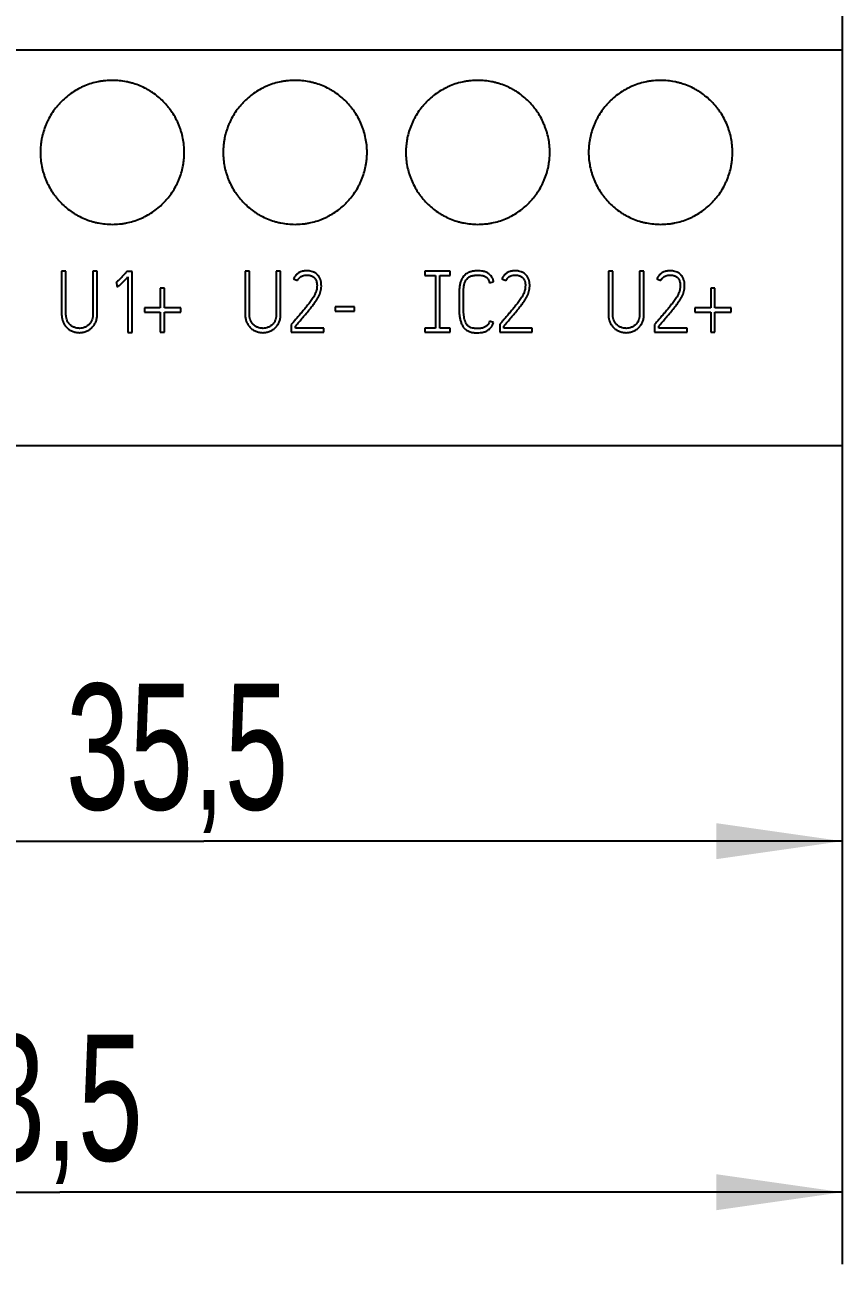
# Model space of a CAD drawing. Extents: x 0 to 420, y 0 to 297.
# Drawn here: x 120.31 to 143.03, y 124.46 to 158.89 of the extents above; entities that cross this region are included whole.
import ezdxf

# ---------------------------------------------------------------- set-up
doc = ezdxf.new("R2010")
doc.units = 0
doc.header["$LTSCALE"] = 23.1
for name, color, linetype in [('10000_FRONT', 7, 'CONTINUOUS'), ('10100_DIM_FRONT', 7, 'CONTINUOUS'), ('10500_FRONT_LABELING', 7, 'CONTINUOUS')]:
    doc.layers.add(name, color=color, linetype=linetype)
doc.styles.get("Standard").update_dxf_attribs({"font": 'txt', "width": 0.8})
doc.dimstyles.new('DIMSTYLE_1', dxfattribs={"dimtxt": 3.5, "dimasz": 3.5, "dimexe": 0.18, "dimexo": 0.0625, "dimgap": 0.09, "dimtad": 1, "dimtxsty": 'STANDARD', "dimcen": 0.09, "dimazin": 3, "dimtp": 0.05, "dimtm": 0.05, "dimtfac": 1, "dimtofl": 0, "dimtmove": 0, "dimatfit": 3, "dimtolj": 1})

# ---------------------------------------------------------------- blocks, each defined once
blk = doc.blocks.new('*D0')
at = {"layer": '10100_DIM_FRONT', "linetype": 'CONTINUOUS'}
for p, q in [((107.530749, 192.195968), (107.530749, 134.211085)), ((143.030749, 192.195968), (143.030749, 134.211085)), ((107.530749, 136.211085), (125.280749, 136.211085)), ((143.030749, 136.211085), (125.280749, 136.211085))]:
    blk.add_line(p, q, dxfattribs=at)
for points in [[(111.030749, 136.711085), (107.530749, 136.211085), (111.030749, 135.711085)], [(139.530749, 135.711085), (143.030749, 136.211085), (139.530749, 136.711085)]]:
    blk.add_solid(points, dxfattribs=at)
at = {"layer": '10100_DIM_FRONT', "linetype": 'CONTINUOUS', "width": 0.678571}
blk.add_text('35,5', height=3.5, dxfattribs=at).set_placement((121.450091, 137.086085))
blk = doc.blocks.new('*D1')
at = {"layer": '10100_DIM_FRONT', "linetype": 'CONTINUOUS'}
for p, q in [((143.030749, 192.195968), (143.030749, 124.458443)), ((99.530757, 151.746968), (99.530757, 124.458443)), ((99.530757, 126.458443), (121.280753, 126.458443)), ((143.030749, 126.458443), (121.280753, 126.458443))]:
    blk.add_line(p, q, dxfattribs=at)
for points in [[(103.030757, 126.958443), (99.530757, 126.458443), (103.030757, 125.958443)], [(139.530749, 125.958443), (143.030749, 126.458443), (139.530749, 126.958443)]]:
    blk.add_solid(points, dxfattribs=at)
at = {"layer": '10100_DIM_FRONT', "linetype": 'CONTINUOUS', "width": 0.696429}
blk.add_text('43,5', height=3.5, dxfattribs=at).set_placement((117.247464, 127.333443))

msp = doc.modelspace()

# ---------------------------------------------------------------- linework, layer by layer
at = {"layer": '10000_FRONT', "color": 7, "linetype": 'CONTINUOUS'}
for p, q in [((143.031, 237.197), (143.031, 147.197)), ((107.531, 158.197), (143.031, 158.197)), ((143.031, 147.197), (107.531, 147.197))]:
    msp.add_line(p, q, dxfattribs=at)
for points, knots in [([(124.741, 155.347), (124.741, 155.413), (124.737, 155.478), (124.725, 155.608), (124.715, 155.672), (124.69, 155.799), (124.674, 155.862), (124.646, 155.956), (124.636, 155.987), (124.614, 156.05), (124.602, 156.08), (124.564, 156.171), (124.509, 156.289), (124.442, 156.4), (124.388, 156.482), (124.369, 156.509), (124.33, 156.561), (124.31, 156.587), (124.247, 156.664), (124.203, 156.712), (124.065, 156.851), (123.965, 156.934), (123.842, 157.017), (123.828, 157.026), (123.8, 157.043), (123.786, 157.052), (123.744, 157.078), (123.715, 157.094), (123.629, 157.14), (123.569, 157.168), (123.449, 157.219), (123.388, 157.241), (123.293, 157.269), (123.262, 157.278), (123.198, 157.294), (123.166, 157.302), (123.068, 157.321), (122.939, 157.34), (122.808, 157.347), (122.677, 157.347), (122.612, 157.344), (122.513, 157.334), (122.48, 157.33), (122.415, 157.321), (122.383, 157.315), (122.286, 157.296), (122.223, 157.28), (122.098, 157.242), (122.036, 157.22), (121.945, 157.182), (121.915, 157.169), (121.87, 157.148), (121.855, 157.14), (121.826, 157.126), (121.753, 157.087), (121.683, 157.045), (121.52, 156.936), (121.419, 156.854), (121.302, 156.737), (121.28, 156.713), (121.236, 156.664), (121.214, 156.639), (121.152, 156.564), (121.113, 156.511), (121.041, 156.403), (121.008, 156.347), (120.961, 156.261), (120.947, 156.231), (120.918, 156.172), (120.905, 156.142), (120.868, 156.051), (120.824, 155.928), (120.792, 155.802), (120.773, 155.706), (120.767, 155.674), (120.758, 155.609), (120.754, 155.577), (120.744, 155.478), (120.741, 155.413), (120.741, 155.347)], [0, 0, 0, 0, 0.03125, 0.03125, 0.0625, 0.0625, 0.09375, 0.09375, 0.109375, 0.109375, 0.125, 0.125, 0.15625, 0.1875, 0.1875, 0.203125, 0.203125, 0.21875, 0.21875, 0.25, 0.25, 0.3125, 0.3125, 0.320312, 0.320312, 0.328125, 0.328125, 0.34375, 0.34375, 0.375, 0.375, 0.40625, 0.40625, 0.421875, 0.421875, 0.4375, 0.4375, 0.46875, 0.5, 0.5, 0.53125, 0.53125, 0.546875, 0.546875, 0.5625, 0.5625, 0.59375, 0.59375, 0.625, 0.625, 0.640625, 0.640625, 0.648438, 0.648438, 0.65625, 0.6875, 0.6875, 0.75, 0.75, 0.765625, 0.765625, 0.78125, 0.78125, 0.8125, 0.8125, 0.84375, 0.84375, 0.859375, 0.859375, 0.875, 0.875, 0.90625, 0.9375, 0.9375, 0.953125, 0.953125, 0.96875, 0.96875, 1, 1, 1, 1]), ([(129.821, 155.347), (129.821, 155.413), (129.817, 155.478), (129.805, 155.608), (129.795, 155.672), (129.77, 155.799), (129.754, 155.862), (129.726, 155.956), (129.716, 155.987), (129.694, 156.05), (129.682, 156.08), (129.644, 156.171), (129.589, 156.289), (129.522, 156.4), (129.468, 156.482), (129.449, 156.509), (129.41, 156.561), (129.39, 156.587), (129.327, 156.664), (129.283, 156.712), (129.145, 156.851), (129.045, 156.934), (128.922, 157.017), (128.908, 157.026), (128.88, 157.043), (128.866, 157.052), (128.824, 157.078), (128.795, 157.094), (128.709, 157.14), (128.649, 157.168), (128.529, 157.219), (128.468, 157.241), (128.373, 157.269), (128.342, 157.278), (128.278, 157.294), (128.246, 157.302), (128.148, 157.321), (128.019, 157.34), (127.888, 157.347), (127.757, 157.347), (127.692, 157.344), (127.593, 157.334), (127.56, 157.33), (127.495, 157.321), (127.463, 157.315), (127.366, 157.296), (127.303, 157.28), (127.178, 157.242), (127.116, 157.22), (127.025, 157.182), (126.995, 157.169), (126.95, 157.148), (126.935, 157.14), (126.906, 157.126), (126.833, 157.087), (126.763, 157.045), (126.6, 156.936), (126.499, 156.854), (126.382, 156.737), (126.36, 156.713), (126.316, 156.664), (126.294, 156.639), (126.232, 156.564), (126.193, 156.511), (126.121, 156.403), (126.088, 156.347), (126.041, 156.261), (126.027, 156.231), (125.998, 156.172), (125.985, 156.142), (125.948, 156.051), (125.904, 155.928), (125.872, 155.802), (125.853, 155.706), (125.847, 155.674), (125.838, 155.609), (125.834, 155.577), (125.824, 155.478), (125.821, 155.413), (125.821, 155.347)], [0, 0, 0, 0, 0.03125, 0.03125, 0.0625, 0.0625, 0.09375, 0.09375, 0.109375, 0.109375, 0.125, 0.125, 0.15625, 0.1875, 0.1875, 0.203125, 0.203125, 0.21875, 0.21875, 0.25, 0.25, 0.3125, 0.3125, 0.320312, 0.320312, 0.328125, 0.328125, 0.34375, 0.34375, 0.375, 0.375, 0.40625, 0.40625, 0.421875, 0.421875, 0.4375, 0.4375, 0.46875, 0.5, 0.5, 0.53125, 0.53125, 0.546875, 0.546875, 0.5625, 0.5625, 0.59375, 0.59375, 0.625, 0.625, 0.640625, 0.640625, 0.648438, 0.648438, 0.65625, 0.6875, 0.6875, 0.75, 0.75, 0.765625, 0.765625, 0.78125, 0.78125, 0.8125, 0.8125, 0.84375, 0.84375, 0.859375, 0.859375, 0.875, 0.875, 0.90625, 0.9375, 0.9375, 0.953125, 0.953125, 0.96875, 0.96875, 1, 1, 1, 1]), ([(134.901, 155.347), (134.901, 155.413), (134.897, 155.478), (134.885, 155.608), (134.875, 155.672), (134.85, 155.799), (134.834, 155.862), (134.806, 155.956), (134.796, 155.987), (134.774, 156.05), (134.762, 156.08), (134.724, 156.171), (134.669, 156.289), (134.602, 156.4), (134.548, 156.482), (134.529, 156.509), (134.49, 156.561), (134.47, 156.587), (134.407, 156.664), (134.363, 156.712), (134.225, 156.851), (134.125, 156.934), (134.002, 157.017), (133.988, 157.026), (133.96, 157.043), (133.946, 157.052), (133.904, 157.078), (133.875, 157.094), (133.789, 157.14), (133.729, 157.168), (133.609, 157.219), (133.548, 157.241), (133.453, 157.269), (133.422, 157.278), (133.358, 157.294), (133.326, 157.302), (133.228, 157.321), (133.099, 157.34), (132.968, 157.347), (132.837, 157.347), (132.772, 157.344), (132.673, 157.334), (132.64, 157.33), (132.575, 157.321), (132.543, 157.315), (132.446, 157.296), (132.383, 157.28), (132.258, 157.242), (132.196, 157.22), (132.105, 157.182), (132.075, 157.169), (132.03, 157.148), (132.015, 157.14), (131.986, 157.126), (131.913, 157.087), (131.843, 157.045), (131.68, 156.936), (131.579, 156.854), (131.462, 156.737), (131.44, 156.713), (131.396, 156.664), (131.374, 156.639), (131.312, 156.564), (131.273, 156.511), (131.201, 156.403), (131.168, 156.347), (131.121, 156.261), (131.107, 156.231), (131.078, 156.172), (131.065, 156.142), (131.028, 156.051), (130.984, 155.928), (130.952, 155.802), (130.933, 155.706), (130.927, 155.674), (130.918, 155.609), (130.914, 155.577), (130.904, 155.478), (130.901, 155.413), (130.901, 155.347)], [0, 0, 0, 0, 0.03125, 0.03125, 0.0625, 0.0625, 0.09375, 0.09375, 0.109375, 0.109375, 0.125, 0.125, 0.15625, 0.1875, 0.1875, 0.203125, 0.203125, 0.21875, 0.21875, 0.25, 0.25, 0.3125, 0.3125, 0.320312, 0.320312, 0.328125, 0.328125, 0.34375, 0.34375, 0.375, 0.375, 0.40625, 0.40625, 0.421875, 0.421875, 0.4375, 0.4375, 0.46875, 0.5, 0.5, 0.53125, 0.53125, 0.546875, 0.546875, 0.5625, 0.5625, 0.59375, 0.59375, 0.625, 0.625, 0.640625, 0.640625, 0.648438, 0.648438, 0.65625, 0.6875, 0.6875, 0.75, 0.75, 0.765625, 0.765625, 0.78125, 0.78125, 0.8125, 0.8125, 0.84375, 0.84375, 0.859375, 0.859375, 0.875, 0.875, 0.90625, 0.9375, 0.9375, 0.953125, 0.953125, 0.96875, 0.96875, 1, 1, 1, 1]), ([(139.981, 155.347), (139.981, 155.413), (139.977, 155.478), (139.965, 155.608), (139.955, 155.672), (139.93, 155.799), (139.914, 155.862), (139.886, 155.956), (139.876, 155.987), (139.854, 156.05), (139.842, 156.08), (139.804, 156.171), (139.749, 156.289), (139.682, 156.4), (139.628, 156.482), (139.609, 156.509), (139.57, 156.561), (139.55, 156.587), (139.487, 156.664), (139.443, 156.712), (139.305, 156.851), (139.205, 156.934), (139.082, 157.017), (139.068, 157.026), (139.04, 157.043), (139.026, 157.052), (138.984, 157.078), (138.955, 157.094), (138.869, 157.14), (138.809, 157.168), (138.689, 157.219), (138.628, 157.241), (138.533, 157.269), (138.502, 157.278), (138.438, 157.294), (138.406, 157.302), (138.308, 157.321), (138.179, 157.34), (138.048, 157.347), (137.917, 157.347), (137.852, 157.344), (137.753, 157.334), (137.72, 157.33), (137.655, 157.321), (137.623, 157.315), (137.526, 157.296), (137.463, 157.28), (137.338, 157.242), (137.276, 157.22), (137.185, 157.182), (137.155, 157.169), (137.11, 157.148), (137.095, 157.14), (137.066, 157.126), (136.993, 157.087), (136.923, 157.045), (136.76, 156.936), (136.659, 156.854), (136.542, 156.737), (136.52, 156.713), (136.476, 156.664), (136.454, 156.639), (136.392, 156.564), (136.353, 156.511), (136.281, 156.403), (136.248, 156.347), (136.201, 156.261), (136.187, 156.231), (136.158, 156.172), (136.145, 156.142), (136.108, 156.051), (136.064, 155.928), (136.032, 155.802), (136.013, 155.706), (136.007, 155.674), (135.998, 155.609), (135.994, 155.577), (135.984, 155.478), (135.981, 155.413), (135.981, 155.347)], [0, 0, 0, 0, 0.03125, 0.03125, 0.0625, 0.0625, 0.09375, 0.09375, 0.109375, 0.109375, 0.125, 0.125, 0.15625, 0.1875, 0.1875, 0.203125, 0.203125, 0.21875, 0.21875, 0.25, 0.25, 0.3125, 0.3125, 0.320312, 0.320312, 0.328125, 0.328125, 0.34375, 0.34375, 0.375, 0.375, 0.40625, 0.40625, 0.421875, 0.421875, 0.4375, 0.4375, 0.46875, 0.5, 0.5, 0.53125, 0.53125, 0.546875, 0.546875, 0.5625, 0.5625, 0.59375, 0.59375, 0.625, 0.625, 0.640625, 0.640625, 0.648438, 0.648438, 0.65625, 0.6875, 0.6875, 0.75, 0.75, 0.765625, 0.765625, 0.78125, 0.78125, 0.8125, 0.8125, 0.84375, 0.84375, 0.859375, 0.859375, 0.875, 0.875, 0.90625, 0.9375, 0.9375, 0.953125, 0.953125, 0.96875, 0.96875, 1, 1, 1, 1]), ([(120.741, 155.347), (120.741, 155.281), (120.744, 155.216), (120.757, 155.086), (120.766, 155.022), (120.791, 154.895), (120.807, 154.832), (120.836, 154.738), (120.846, 154.706), (120.868, 154.644), (120.88, 154.614), (120.917, 154.523), (120.973, 154.405), (121.039, 154.294), (121.094, 154.212), (121.112, 154.185), (121.151, 154.133), (121.171, 154.107), (121.234, 154.03), (121.278, 153.982), (121.416, 153.843), (121.517, 153.76), (121.639, 153.677), (121.653, 153.668), (121.681, 153.651), (121.695, 153.642), (121.737, 153.617), (121.766, 153.6), (121.853, 153.554), (121.912, 153.526), (122.032, 153.475), (122.094, 153.453), (122.188, 153.425), (122.219, 153.416), (122.283, 153.4), (122.316, 153.392), (122.413, 153.373), (122.543, 153.354), (122.673, 153.347), (122.804, 153.347), (122.87, 153.35), (122.968, 153.36), (123.001, 153.364), (123.067, 153.373), (123.229, 153.402), (123.385, 153.449), (123.537, 153.512), (123.567, 153.525), (123.611, 153.546), (123.626, 153.554), (123.656, 153.569), (123.729, 153.607), (123.799, 153.649), (123.962, 153.758), (124.063, 153.84), (124.179, 153.957), (124.202, 153.981), (124.246, 154.03), (124.267, 154.055), (124.329, 154.13), (124.368, 154.183), (124.44, 154.291), (124.474, 154.347), (124.52, 154.433), (124.535, 154.463), (124.563, 154.522), (124.576, 154.552), (124.614, 154.643), (124.658, 154.766), (124.689, 154.892), (124.708, 154.988), (124.714, 155.02), (124.724, 155.085), (124.728, 155.117), (124.738, 155.215), (124.741, 155.281), (124.741, 155.347)], [0, 0, 0, 0, 0.03125, 0.03125, 0.0625, 0.0625, 0.09375, 0.09375, 0.109375, 0.109375, 0.125, 0.125, 0.15625, 0.1875, 0.1875, 0.203125, 0.203125, 0.21875, 0.21875, 0.25, 0.25, 0.3125, 0.3125, 0.320312, 0.320312, 0.328125, 0.328125, 0.34375, 0.34375, 0.375, 0.375, 0.40625, 0.40625, 0.421875, 0.421875, 0.4375, 0.4375, 0.46875, 0.5, 0.5, 0.53125, 0.53125, 0.546875, 0.546875, 0.5625, 0.625, 0.625, 0.640625, 0.640625, 0.648438, 0.648438, 0.65625, 0.6875, 0.6875, 0.75, 0.75, 0.765625, 0.765625, 0.78125, 0.78125, 0.8125, 0.8125, 0.84375, 0.84375, 0.859375, 0.859375, 0.875, 0.875, 0.90625, 0.9375, 0.9375, 0.953125, 0.953125, 0.96875, 0.96875, 1, 1, 1, 1]), ([(125.821, 155.347), (125.821, 155.281), (125.824, 155.216), (125.837, 155.086), (125.846, 155.022), (125.871, 154.895), (125.887, 154.832), (125.916, 154.738), (125.926, 154.706), (125.948, 154.644), (125.96, 154.614), (125.997, 154.523), (126.053, 154.405), (126.119, 154.294), (126.174, 154.212), (126.192, 154.185), (126.231, 154.133), (126.251, 154.107), (126.314, 154.03), (126.358, 153.982), (126.496, 153.843), (126.597, 153.76), (126.719, 153.677), (126.733, 153.668), (126.761, 153.651), (126.775, 153.642), (126.817, 153.617), (126.846, 153.6), (126.933, 153.554), (126.992, 153.526), (127.112, 153.475), (127.174, 153.453), (127.268, 153.425), (127.299, 153.416), (127.363, 153.4), (127.396, 153.392), (127.493, 153.373), (127.623, 153.354), (127.753, 153.347), (127.884, 153.347), (127.95, 153.35), (128.048, 153.36), (128.081, 153.364), (128.147, 153.373), (128.309, 153.402), (128.465, 153.449), (128.617, 153.512), (128.647, 153.525), (128.691, 153.546), (128.706, 153.554), (128.736, 153.569), (128.809, 153.607), (128.879, 153.649), (129.042, 153.758), (129.143, 153.84), (129.259, 153.957), (129.282, 153.981), (129.326, 154.03), (129.347, 154.055), (129.409, 154.13), (129.448, 154.183), (129.52, 154.291), (129.554, 154.347), (129.6, 154.433), (129.615, 154.463), (129.643, 154.522), (129.656, 154.552), (129.694, 154.643), (129.738, 154.766), (129.769, 154.892), (129.788, 154.988), (129.794, 155.02), (129.804, 155.085), (129.808, 155.117), (129.818, 155.215), (129.821, 155.281), (129.821, 155.347)], [0, 0, 0, 0, 0.03125, 0.03125, 0.0625, 0.0625, 0.09375, 0.09375, 0.109375, 0.109375, 0.125, 0.125, 0.15625, 0.1875, 0.1875, 0.203125, 0.203125, 0.21875, 0.21875, 0.25, 0.25, 0.3125, 0.3125, 0.320312, 0.320312, 0.328125, 0.328125, 0.34375, 0.34375, 0.375, 0.375, 0.40625, 0.40625, 0.421875, 0.421875, 0.4375, 0.4375, 0.46875, 0.5, 0.5, 0.53125, 0.53125, 0.546875, 0.546875, 0.5625, 0.625, 0.625, 0.640625, 0.640625, 0.648438, 0.648438, 0.65625, 0.6875, 0.6875, 0.75, 0.75, 0.765625, 0.765625, 0.78125, 0.78125, 0.8125, 0.8125, 0.84375, 0.84375, 0.859375, 0.859375, 0.875, 0.875, 0.90625, 0.9375, 0.9375, 0.953125, 0.953125, 0.96875, 0.96875, 1, 1, 1, 1]), ([(130.901, 155.347), (130.901, 155.281), (130.904, 155.216), (130.917, 155.086), (130.926, 155.022), (130.951, 154.895), (130.967, 154.832), (130.996, 154.738), (131.006, 154.706), (131.028, 154.644), (131.04, 154.614), (131.077, 154.523), (131.133, 154.405), (131.199, 154.294), (131.254, 154.212), (131.272, 154.185), (131.311, 154.133), (131.331, 154.107), (131.394, 154.03), (131.438, 153.982), (131.576, 153.843), (131.677, 153.76), (131.799, 153.677), (131.813, 153.668), (131.841, 153.651), (131.855, 153.642), (131.897, 153.617), (131.926, 153.6), (132.013, 153.554), (132.072, 153.526), (132.192, 153.475), (132.254, 153.453), (132.348, 153.425), (132.379, 153.416), (132.443, 153.4), (132.476, 153.392), (132.573, 153.373), (132.703, 153.354), (132.833, 153.347), (132.964, 153.347), (133.03, 153.35), (133.128, 153.36), (133.161, 153.364), (133.227, 153.373), (133.389, 153.402), (133.545, 153.449), (133.697, 153.512), (133.727, 153.525), (133.771, 153.546), (133.786, 153.554), (133.816, 153.569), (133.889, 153.607), (133.959, 153.649), (134.122, 153.758), (134.223, 153.84), (134.339, 153.957), (134.362, 153.981), (134.406, 154.03), (134.427, 154.055), (134.489, 154.13), (134.528, 154.183), (134.6, 154.291), (134.634, 154.347), (134.68, 154.433), (134.695, 154.463), (134.723, 154.522), (134.736, 154.552), (134.774, 154.643), (134.818, 154.766), (134.849, 154.892), (134.868, 154.988), (134.874, 155.02), (134.884, 155.085), (134.888, 155.117), (134.898, 155.215), (134.901, 155.281), (134.901, 155.347)], [0, 0, 0, 0, 0.03125, 0.03125, 0.0625, 0.0625, 0.09375, 0.09375, 0.109375, 0.109375, 0.125, 0.125, 0.15625, 0.1875, 0.1875, 0.203125, 0.203125, 0.21875, 0.21875, 0.25, 0.25, 0.3125, 0.3125, 0.320312, 0.320312, 0.328125, 0.328125, 0.34375, 0.34375, 0.375, 0.375, 0.40625, 0.40625, 0.421875, 0.421875, 0.4375, 0.4375, 0.46875, 0.5, 0.5, 0.53125, 0.53125, 0.546875, 0.546875, 0.5625, 0.625, 0.625, 0.640625, 0.640625, 0.648438, 0.648438, 0.65625, 0.6875, 0.6875, 0.75, 0.75, 0.765625, 0.765625, 0.78125, 0.78125, 0.8125, 0.8125, 0.84375, 0.84375, 0.859375, 0.859375, 0.875, 0.875, 0.90625, 0.9375, 0.9375, 0.953125, 0.953125, 0.96875, 0.96875, 1, 1, 1, 1]), ([(135.981, 155.347), (135.981, 155.281), (135.984, 155.216), (135.997, 155.086), (136.006, 155.022), (136.031, 154.895), (136.047, 154.832), (136.076, 154.738), (136.086, 154.706), (136.108, 154.644), (136.12, 154.614), (136.157, 154.523), (136.213, 154.405), (136.279, 154.294), (136.334, 154.212), (136.352, 154.185), (136.391, 154.133), (136.411, 154.107), (136.474, 154.03), (136.518, 153.982), (136.656, 153.843), (136.757, 153.76), (136.879, 153.677), (136.893, 153.668), (136.921, 153.651), (136.935, 153.642), (136.977, 153.617), (137.006, 153.6), (137.093, 153.554), (137.152, 153.526), (137.272, 153.475), (137.334, 153.453), (137.428, 153.425), (137.459, 153.416), (137.523, 153.4), (137.556, 153.392), (137.653, 153.373), (137.783, 153.354), (137.913, 153.347), (138.044, 153.347), (138.11, 153.35), (138.208, 153.36), (138.241, 153.364), (138.307, 153.373), (138.469, 153.402), (138.625, 153.449), (138.777, 153.512), (138.807, 153.525), (138.851, 153.546), (138.866, 153.554), (138.896, 153.569), (138.969, 153.607), (139.039, 153.649), (139.202, 153.758), (139.303, 153.84), (139.419, 153.957), (139.442, 153.981), (139.486, 154.03), (139.507, 154.055), (139.569, 154.13), (139.608, 154.183), (139.68, 154.291), (139.714, 154.347), (139.76, 154.433), (139.775, 154.463), (139.803, 154.522), (139.816, 154.552), (139.854, 154.643), (139.898, 154.766), (139.929, 154.892), (139.948, 154.988), (139.954, 155.02), (139.964, 155.085), (139.968, 155.117), (139.978, 155.215), (139.981, 155.281), (139.981, 155.347)], [0, 0, 0, 0, 0.03125, 0.03125, 0.0625, 0.0625, 0.09375, 0.09375, 0.109375, 0.109375, 0.125, 0.125, 0.15625, 0.1875, 0.1875, 0.203125, 0.203125, 0.21875, 0.21875, 0.25, 0.25, 0.3125, 0.3125, 0.320312, 0.320312, 0.328125, 0.328125, 0.34375, 0.34375, 0.375, 0.375, 0.40625, 0.40625, 0.421875, 0.421875, 0.4375, 0.4375, 0.46875, 0.5, 0.5, 0.53125, 0.53125, 0.546875, 0.546875, 0.5625, 0.625, 0.625, 0.640625, 0.640625, 0.648438, 0.648438, 0.65625, 0.6875, 0.6875, 0.75, 0.75, 0.765625, 0.765625, 0.78125, 0.78125, 0.8125, 0.8125, 0.84375, 0.84375, 0.859375, 0.859375, 0.875, 0.875, 0.90625, 0.9375, 0.9375, 0.953125, 0.953125, 0.96875, 0.96875, 1, 1, 1, 1])]:
    msp.add_open_spline(points, degree=3, knots=knots, dxfattribs=at)
at = {"layer": '10500_FRONT_LABELING', "color": 7, "linetype": 'CONTINUOUS'}
for p, q in [((121.331, 152.049), (121.331, 150.852)), ((121.451, 152.049), (121.331, 152.049)), ((121.451, 150.852), (121.451, 152.049)), ((122.198, 152.049), (122.198, 150.852)), ((122.319, 152.049), (122.198, 152.049)), ((122.319, 150.852), (122.319, 152.049)), ((123.144, 152.038), (123.127, 152.019)), ((123.292, 152.038), (123.144, 152.038)), ((123.175, 151.891), (123.175, 150.345)), ((123.292, 150.345), (123.292, 152.038)), ((126.431, 152.049), (126.431, 150.852)), ((126.551, 152.049), (126.431, 152.049)), ((126.551, 150.852), (126.551, 152.049)), ((127.298, 152.049), (127.298, 150.852)), ((127.419, 152.049), (127.298, 152.049)), ((127.419, 150.852), (127.419, 152.049)), ((131.431, 152.047), (131.431, 151.927)), ((132.131, 152.047), (131.431, 152.047)), ((131.431, 151.927), (131.721, 151.927)), ((131.721, 151.927), (131.721, 150.467)), ((131.841, 150.467), (131.841, 151.927)), ((131.841, 151.927), (132.131, 151.927)), ((132.131, 151.927), (132.131, 152.047)), ((136.531, 152.049), (136.531, 150.852)), ((136.651, 152.049), (136.531, 152.049)), ((136.651, 150.852), (136.651, 152.049)), ((137.398, 152.049), (137.398, 150.852)), ((137.519, 152.049), (137.398, 152.049)), ((137.519, 150.852), (137.519, 152.049)), ((122.844, 151.733), (122.859, 151.738)), ((122.859, 151.738), (122.866, 151.618)), ((124.074, 151.575), (124.074, 151.028)), ((124.192, 151.575), (124.074, 151.575)), ((124.192, 151.028), (124.192, 151.575)), ((127.779, 151.837), (127.886, 151.783)), ((133.225, 151.724), (133.34, 151.752)), ((133.571, 151.837), (133.678, 151.783)), ((137.879, 151.837), (137.986, 151.783)), ((139.374, 151.575), (139.374, 151.028)), ((139.492, 151.575), (139.374, 151.575)), ((139.492, 151.028), (139.492, 151.575)), ((132.381, 151.446), (132.381, 150.998)), ((132.501, 150.998), (132.501, 151.446)), ((123.631, 151.028), (123.631, 150.908)), ((124.074, 151.028), (123.631, 151.028)), ((123.631, 150.908), (124.074, 150.908)), ((124.074, 150.908), (124.074, 150.347)), ((124.64, 151.028), (124.192, 151.028)), ((124.192, 150.347), (124.192, 150.908)), ((124.192, 150.908), (124.64, 150.908)), ((124.64, 150.908), (124.64, 151.028)), ((128.931, 151.057), (128.931, 150.936)), ((129.468, 151.057), (128.931, 151.057)), ((128.931, 150.936), (129.468, 150.936)), ((129.468, 150.936), (129.468, 151.057)), ((138.931, 151.028), (138.931, 150.908)), ((139.374, 151.028), (138.931, 151.028)), ((138.931, 150.908), (139.374, 150.908)), ((139.374, 150.908), (139.374, 150.347)), ((139.94, 151.028), (139.492, 151.028)), ((139.492, 150.347), (139.492, 150.908)), ((139.492, 150.908), (139.94, 150.908)), ((139.94, 150.908), (139.94, 151.028)), ((127.73, 150.58), (127.716, 150.564)), ((127.716, 150.564), (127.716, 150.347)), ((127.834, 150.465), (127.834, 150.521)), ((133.338, 150.616), (133.227, 150.656)), ((133.522, 150.58), (133.508, 150.564)), ((133.508, 150.564), (133.508, 150.347)), ((133.626, 150.465), (133.626, 150.521)), ((137.83, 150.58), (137.816, 150.564)), ((137.816, 150.564), (137.816, 150.347)), ((137.934, 150.465), (137.934, 150.521)), ((123.175, 150.345), (123.292, 150.345)), ((124.074, 150.347), (124.192, 150.347)), ((127.716, 150.347), (128.621, 150.347)), ((128.621, 150.465), (127.834, 150.465)), ((128.621, 150.347), (128.621, 150.465)), ((131.431, 150.467), (131.431, 150.347)), ((131.721, 150.467), (131.431, 150.467)), ((131.431, 150.347), (132.131, 150.347)), ((132.131, 150.467), (131.841, 150.467)), ((132.131, 150.347), (132.131, 150.467)), ((133.508, 150.347), (134.413, 150.347)), ((134.413, 150.465), (133.626, 150.465)), ((134.413, 150.347), (134.413, 150.465)), ((137.816, 150.347), (138.721, 150.347)), ((138.721, 150.465), (137.934, 150.465)), ((138.721, 150.347), (138.721, 150.465)), ((139.374, 150.347), (139.492, 150.347))]:
    msp.add_line(p, q, dxfattribs=at)
for points, knots in [([(123.127, 152.019), (123.116, 152.006), (123.105, 151.994), (123.082, 151.969), (123.071, 151.957), (123.037, 151.92), (123.014, 151.895), (122.968, 151.846), (122.945, 151.822), (122.909, 151.787), (122.896, 151.776), (122.877, 151.759), (122.871, 151.754), (122.858, 151.743), (122.852, 151.738), (122.844, 151.733)], [0, 0, 0, 0, 0.125, 0.125, 0.25, 0.25, 0.5, 0.5, 0.75, 0.75, 0.875, 0.875, 0.9375, 0.9375, 1, 1, 1, 1]), ([(122.866, 151.618), (122.87, 151.618), (122.874, 151.619), (122.883, 151.62), (122.887, 151.621), (122.896, 151.624), (122.9, 151.626), (122.907, 151.631), (122.911, 151.633), (122.921, 151.641), (122.928, 151.646), (122.942, 151.657), (122.949, 151.663), (122.968, 151.68), (122.981, 151.692), (123.006, 151.716), (123.018, 151.728), (123.055, 151.765), (123.079, 151.79), (123.127, 151.84), (123.151, 151.866), (123.175, 151.891)], [0, 0, 0, 0, 0.03125, 0.03125, 0.0625, 0.0625, 0.09375, 0.09375, 0.125, 0.125, 0.1875, 0.1875, 0.25, 0.25, 0.375, 0.375, 0.5, 0.5, 0.75, 0.75, 1, 1, 1, 1]), ([(127.886, 151.783), (127.895, 151.803), (127.906, 151.821), (127.927, 151.847), (127.934, 151.855), (127.95, 151.87), (127.967, 151.885), (127.985, 151.897), (128.004, 151.908), (128.014, 151.913), (128.044, 151.926), (128.065, 151.931), (128.098, 151.936), (128.109, 151.937), (128.131, 151.938), (128.142, 151.939), (128.175, 151.938), (128.196, 151.936), (128.229, 151.93), (128.239, 151.928), (128.261, 151.921), (128.271, 151.918), (128.291, 151.909), (128.301, 151.904), (128.32, 151.893), (128.329, 151.887), (128.346, 151.873), (128.354, 151.866), (128.365, 151.854), (128.369, 151.85), (128.376, 151.841), (128.379, 151.837), (128.388, 151.823), (128.393, 151.813), (128.403, 151.794), (128.408, 151.784), (128.418, 151.753), (128.423, 151.731), (128.427, 151.699), (128.429, 151.688), (128.43, 151.666), (128.43, 151.655), (128.43, 151.623), (128.429, 151.601), (128.423, 151.558), (128.419, 151.537), (128.412, 151.505), (128.409, 151.495), (128.403, 151.474), (128.399, 151.463), (128.388, 151.433), (128.379, 151.413), (128.359, 151.375), (128.349, 151.356), (128.326, 151.319), (128.314, 151.301), (128.279, 151.247), (128.254, 151.212), (128.202, 151.142), (128.176, 151.108), (128.122, 151.04), (128.095, 151.007), (128.039, 150.941), (128.011, 150.908), (127.956, 150.842), (127.927, 150.809), (127.871, 150.744), (127.843, 150.711), (127.801, 150.662), (127.786, 150.646), (127.758, 150.613), (127.744, 150.597), (127.73, 150.58)], [0, 0, 0, 0, 0.03125, 0.03125, 0.046875, 0.046875, 0.0625, 0.078125, 0.078125, 0.09375, 0.09375, 0.125, 0.125, 0.140625, 0.140625, 0.15625, 0.15625, 0.1875, 0.1875, 0.203125, 0.203125, 0.21875, 0.21875, 0.234375, 0.234375, 0.25, 0.25, 0.265625, 0.265625, 0.273438, 0.273438, 0.28125, 0.28125, 0.296875, 0.296875, 0.3125, 0.3125, 0.34375, 0.34375, 0.359375, 0.359375, 0.375, 0.375, 0.40625, 0.40625, 0.4375, 0.4375, 0.453125, 0.453125, 0.46875, 0.46875, 0.5, 0.5, 0.53125, 0.53125, 0.5625, 0.5625, 0.625, 0.625, 0.6875, 0.6875, 0.75, 0.75, 0.8125, 0.8125, 0.875, 0.875, 0.9375, 0.9375, 0.96875, 0.96875, 1, 1, 1, 1]), ([(127.834, 150.521), (127.867, 150.561), (127.9, 150.6), (127.966, 150.678), (127.999, 150.717), (128.066, 150.795), (128.099, 150.834), (128.164, 150.912), (128.197, 150.951), (128.262, 151.031), (128.294, 151.071), (128.34, 151.132), (128.355, 151.152), (128.385, 151.194), (128.4, 151.215), (128.428, 151.258), (128.442, 151.28), (128.468, 151.324), (128.48, 151.346), (128.501, 151.393), (128.511, 151.416), (128.527, 151.465), (128.533, 151.49), (128.543, 151.541), (128.546, 151.566), (128.55, 151.617), (128.551, 151.642), (128.549, 151.693), (128.546, 151.719), (128.537, 151.77), (128.531, 151.795), (128.518, 151.831), (128.513, 151.843), (128.502, 151.866), (128.496, 151.878), (128.482, 151.899), (128.474, 151.91), (128.458, 151.93), (128.45, 151.939), (128.431, 151.958), (128.422, 151.967), (128.402, 151.983), (128.391, 151.99), (128.369, 152.003), (128.358, 152.009), (128.334, 152.019), (128.322, 152.024), (128.285, 152.037), (128.261, 152.044), (128.223, 152.051), (128.21, 152.053), (128.184, 152.055), (128.171, 152.056), (128.132, 152.057), (128.106, 152.056), (128.068, 152.052), (128.055, 152.05), (128.03, 152.044), (128.017, 152.041), (127.98, 152.03), (127.956, 152.019), (127.923, 152), (127.912, 151.993), (127.891, 151.978), (127.871, 151.961), (127.852, 151.943), (127.835, 151.924), (127.827, 151.914), (127.803, 151.883), (127.79, 151.861), (127.779, 151.837)], [0, 0, 0, 0, 0.0625, 0.0625, 0.125, 0.125, 0.1875, 0.1875, 0.25, 0.25, 0.3125, 0.3125, 0.34375, 0.34375, 0.375, 0.375, 0.40625, 0.40625, 0.4375, 0.4375, 0.46875, 0.46875, 0.5, 0.5, 0.53125, 0.53125, 0.5625, 0.5625, 0.59375, 0.59375, 0.625, 0.625, 0.640625, 0.640625, 0.65625, 0.65625, 0.671875, 0.671875, 0.6875, 0.6875, 0.703125, 0.703125, 0.71875, 0.71875, 0.734375, 0.734375, 0.75, 0.75, 0.78125, 0.78125, 0.796875, 0.796875, 0.8125, 0.8125, 0.84375, 0.84375, 0.859375, 0.859375, 0.875, 0.875, 0.90625, 0.90625, 0.921875, 0.921875, 0.9375, 0.953125, 0.953125, 0.96875, 0.96875, 1, 1, 1, 1]), ([(133.34, 151.752), (133.336, 151.784), (133.327, 151.814), (133.311, 151.85), (133.307, 151.857), (133.299, 151.87), (133.295, 151.877), (133.282, 151.897), (133.273, 151.909), (133.252, 151.933), (133.241, 151.945), (133.217, 151.965), (133.204, 151.975), (133.178, 151.993), (133.165, 152.001), (133.136, 152.016), (133.122, 152.022), (133.092, 152.033), (133.077, 152.037), (133.046, 152.045), (133.031, 152.047), (132.984, 152.054), (132.952, 152.056), (132.889, 152.057), (132.858, 152.056), (132.811, 152.051), (132.795, 152.049), (132.764, 152.044), (132.748, 152.041), (132.702, 152.03), (132.672, 152.02), (132.636, 152.004), (132.629, 152.001), (132.615, 151.994), (132.608, 151.99), (132.587, 151.978), (132.574, 151.969), (132.549, 151.95), (132.537, 151.94), (132.515, 151.918), (132.504, 151.906), (132.485, 151.881), (132.476, 151.868), (132.46, 151.841), (132.452, 151.827), (132.432, 151.784), (132.422, 151.755), (132.405, 151.695), (132.399, 151.664), (132.384, 151.571), (132.381, 151.509), (132.381, 151.446)], [0, 0, 0, 0, 0.0625, 0.0625, 0.078125, 0.078125, 0.09375, 0.09375, 0.125, 0.125, 0.15625, 0.15625, 0.1875, 0.1875, 0.21875, 0.21875, 0.25, 0.25, 0.28125, 0.28125, 0.3125, 0.3125, 0.375, 0.375, 0.4375, 0.4375, 0.46875, 0.46875, 0.5, 0.5, 0.5625, 0.5625, 0.578125, 0.578125, 0.59375, 0.59375, 0.625, 0.625, 0.65625, 0.65625, 0.6875, 0.6875, 0.71875, 0.71875, 0.75, 0.75, 0.8125, 0.8125, 0.875, 0.875, 1, 1, 1, 1]), ([(132.501, 151.446), (132.501, 151.47), (132.502, 151.494), (132.504, 151.542), (132.506, 151.566), (132.511, 151.614), (132.515, 151.638), (132.522, 151.673), (132.525, 151.685), (132.532, 151.708), (132.536, 151.72), (132.544, 151.743), (132.549, 151.754), (132.559, 151.776), (132.565, 151.787), (132.584, 151.818), (132.599, 151.837), (132.621, 151.858), (132.626, 151.862), (132.635, 151.87), (132.64, 151.873), (132.655, 151.884), (132.666, 151.89), (132.687, 151.901), (132.699, 151.906), (132.716, 151.912), (132.722, 151.914), (132.734, 151.917), (132.752, 151.922), (132.77, 151.925), (132.794, 151.929), (132.806, 151.93), (132.842, 151.934), (132.866, 151.935), (132.915, 151.936), (132.939, 151.936), (132.988, 151.932), (133.012, 151.929), (133.048, 151.92), (133.06, 151.917), (133.082, 151.908), (133.094, 151.903), (133.115, 151.892), (133.126, 151.885), (133.145, 151.87), (133.153, 151.862), (133.166, 151.849), (133.17, 151.844), (133.177, 151.835), (133.181, 151.83), (133.191, 151.814), (133.196, 151.804), (133.207, 151.782), (133.211, 151.771), (133.219, 151.748), (133.222, 151.736), (133.225, 151.724)], [0, 0, 0, 0, 0.0625, 0.0625, 0.125, 0.125, 0.1875, 0.1875, 0.21875, 0.21875, 0.25, 0.25, 0.28125, 0.28125, 0.3125, 0.3125, 0.375, 0.375, 0.390625, 0.390625, 0.40625, 0.40625, 0.4375, 0.4375, 0.46875, 0.46875, 0.484375, 0.484375, 0.5, 0.53125, 0.53125, 0.5625, 0.5625, 0.625, 0.625, 0.6875, 0.6875, 0.75, 0.75, 0.78125, 0.78125, 0.8125, 0.8125, 0.84375, 0.84375, 0.875, 0.875, 0.890625, 0.890625, 0.90625, 0.90625, 0.9375, 0.9375, 0.96875, 0.96875, 1, 1, 1, 1]), ([(133.678, 151.783), (133.687, 151.803), (133.698, 151.821), (133.719, 151.847), (133.726, 151.855), (133.742, 151.87), (133.759, 151.885), (133.777, 151.897), (133.796, 151.908), (133.806, 151.913), (133.836, 151.926), (133.857, 151.931), (133.89, 151.936), (133.901, 151.937), (133.923, 151.938), (133.934, 151.939), (133.967, 151.938), (133.988, 151.936), (134.021, 151.93), (134.032, 151.928), (134.053, 151.921), (134.063, 151.918), (134.083, 151.909), (134.093, 151.904), (134.112, 151.893), (134.121, 151.887), (134.138, 151.873), (134.146, 151.866), (134.157, 151.854), (134.161, 151.85), (134.168, 151.841), (134.171, 151.837), (134.18, 151.823), (134.186, 151.813), (134.195, 151.794), (134.2, 151.784), (134.21, 151.753), (134.215, 151.731), (134.219, 151.699), (134.221, 151.688), (134.222, 151.666), (134.222, 151.655), (134.222, 151.623), (134.221, 151.601), (134.215, 151.558), (134.211, 151.537), (134.204, 151.505), (134.201, 151.495), (134.195, 151.474), (134.191, 151.463), (134.18, 151.433), (134.171, 151.413), (134.151, 151.375), (134.141, 151.356), (134.118, 151.319), (134.106, 151.301), (134.071, 151.247), (134.046, 151.212), (133.994, 151.142), (133.968, 151.108), (133.914, 151.04), (133.887, 151.007), (133.831, 150.941), (133.803, 150.908), (133.748, 150.842), (133.72, 150.809), (133.663, 150.744), (133.635, 150.711), (133.593, 150.662), (133.578, 150.646), (133.55, 150.613), (133.536, 150.597), (133.522, 150.58)], [0, 0, 0, 0, 0.03125, 0.03125, 0.046875, 0.046875, 0.0625, 0.078125, 0.078125, 0.09375, 0.09375, 0.125, 0.125, 0.140625, 0.140625, 0.15625, 0.15625, 0.1875, 0.1875, 0.203125, 0.203125, 0.21875, 0.21875, 0.234375, 0.234375, 0.25, 0.25, 0.265625, 0.265625, 0.273438, 0.273438, 0.28125, 0.28125, 0.296875, 0.296875, 0.3125, 0.3125, 0.34375, 0.34375, 0.359375, 0.359375, 0.375, 0.375, 0.40625, 0.40625, 0.4375, 0.4375, 0.453125, 0.453125, 0.46875, 0.46875, 0.5, 0.5, 0.53125, 0.53125, 0.5625, 0.5625, 0.625, 0.625, 0.6875, 0.6875, 0.75, 0.75, 0.8125, 0.8125, 0.875, 0.875, 0.9375, 0.9375, 0.96875, 0.96875, 1, 1, 1, 1]), ([(133.626, 150.521), (133.659, 150.561), (133.692, 150.6), (133.758, 150.678), (133.791, 150.717), (133.858, 150.795), (133.891, 150.834), (133.956, 150.912), (133.989, 150.951), (134.054, 151.031), (134.086, 151.071), (134.132, 151.132), (134.147, 151.152), (134.177, 151.194), (134.192, 151.215), (134.22, 151.258), (134.234, 151.28), (134.26, 151.324), (134.272, 151.346), (134.293, 151.393), (134.303, 151.416), (134.319, 151.465), (134.325, 151.49), (134.335, 151.541), (134.338, 151.566), (134.342, 151.617), (134.343, 151.642), (134.341, 151.693), (134.338, 151.719), (134.329, 151.77), (134.323, 151.795), (134.31, 151.831), (134.305, 151.843), (134.294, 151.866), (134.288, 151.878), (134.274, 151.899), (134.267, 151.91), (134.25, 151.93), (134.242, 151.939), (134.223, 151.958), (134.214, 151.967), (134.194, 151.983), (134.183, 151.99), (134.161, 152.003), (134.15, 152.009), (134.126, 152.019), (134.114, 152.024), (134.077, 152.037), (134.053, 152.044), (134.015, 152.051), (134.002, 152.053), (133.976, 152.055), (133.963, 152.056), (133.924, 152.057), (133.898, 152.056), (133.86, 152.052), (133.847, 152.05), (133.822, 152.044), (133.809, 152.041), (133.772, 152.03), (133.748, 152.019), (133.715, 152), (133.704, 151.993), (133.683, 151.978), (133.663, 151.961), (133.644, 151.943), (133.627, 151.924), (133.619, 151.914), (133.595, 151.883), (133.582, 151.861), (133.571, 151.837)], [0, 0, 0, 0, 0.0625, 0.0625, 0.125, 0.125, 0.1875, 0.1875, 0.25, 0.25, 0.3125, 0.3125, 0.34375, 0.34375, 0.375, 0.375, 0.40625, 0.40625, 0.4375, 0.4375, 0.46875, 0.46875, 0.5, 0.5, 0.53125, 0.53125, 0.5625, 0.5625, 0.59375, 0.59375, 0.625, 0.625, 0.640625, 0.640625, 0.65625, 0.65625, 0.671875, 0.671875, 0.6875, 0.6875, 0.703125, 0.703125, 0.71875, 0.71875, 0.734375, 0.734375, 0.75, 0.75, 0.78125, 0.78125, 0.796875, 0.796875, 0.8125, 0.8125, 0.84375, 0.84375, 0.859375, 0.859375, 0.875, 0.875, 0.90625, 0.90625, 0.921875, 0.921875, 0.9375, 0.953125, 0.953125, 0.96875, 0.96875, 1, 1, 1, 1]), ([(137.986, 151.783), (137.995, 151.803), (138.006, 151.821), (138.027, 151.847), (138.034, 151.855), (138.05, 151.87), (138.067, 151.885), (138.085, 151.897), (138.104, 151.908), (138.114, 151.913), (138.144, 151.926), (138.165, 151.931), (138.198, 151.936), (138.209, 151.937), (138.231, 151.938), (138.242, 151.939), (138.275, 151.938), (138.296, 151.936), (138.329, 151.93), (138.339, 151.928), (138.361, 151.921), (138.371, 151.918), (138.391, 151.909), (138.401, 151.904), (138.42, 151.893), (138.429, 151.887), (138.446, 151.873), (138.454, 151.866), (138.465, 151.854), (138.469, 151.85), (138.476, 151.841), (138.479, 151.837), (138.488, 151.823), (138.493, 151.813), (138.503, 151.794), (138.508, 151.784), (138.518, 151.753), (138.523, 151.731), (138.527, 151.699), (138.529, 151.688), (138.53, 151.666), (138.53, 151.655), (138.53, 151.623), (138.529, 151.601), (138.523, 151.558), (138.519, 151.537), (138.512, 151.505), (138.509, 151.495), (138.503, 151.474), (138.499, 151.463), (138.488, 151.433), (138.479, 151.413), (138.459, 151.375), (138.449, 151.356), (138.426, 151.319), (138.414, 151.301), (138.379, 151.247), (138.354, 151.212), (138.302, 151.142), (138.276, 151.108), (138.222, 151.04), (138.195, 151.007), (138.139, 150.941), (138.111, 150.908), (138.056, 150.842), (138.027, 150.809), (137.971, 150.744), (137.943, 150.711), (137.901, 150.662), (137.886, 150.646), (137.858, 150.613), (137.844, 150.597), (137.83, 150.58)], [0, 0, 0, 0, 0.03125, 0.03125, 0.046875, 0.046875, 0.0625, 0.078125, 0.078125, 0.09375, 0.09375, 0.125, 0.125, 0.140625, 0.140625, 0.15625, 0.15625, 0.1875, 0.1875, 0.203125, 0.203125, 0.21875, 0.21875, 0.234375, 0.234375, 0.25, 0.25, 0.265625, 0.265625, 0.273438, 0.273438, 0.28125, 0.28125, 0.296875, 0.296875, 0.3125, 0.3125, 0.34375, 0.34375, 0.359375, 0.359375, 0.375, 0.375, 0.40625, 0.40625, 0.4375, 0.4375, 0.453125, 0.453125, 0.46875, 0.46875, 0.5, 0.5, 0.53125, 0.53125, 0.5625, 0.5625, 0.625, 0.625, 0.6875, 0.6875, 0.75, 0.75, 0.8125, 0.8125, 0.875, 0.875, 0.9375, 0.9375, 0.96875, 0.96875, 1, 1, 1, 1]), ([(137.934, 150.521), (137.967, 150.561), (138, 150.6), (138.066, 150.678), (138.099, 150.717), (138.166, 150.795), (138.199, 150.834), (138.264, 150.912), (138.297, 150.951), (138.362, 151.031), (138.394, 151.071), (138.44, 151.132), (138.455, 151.152), (138.485, 151.194), (138.5, 151.215), (138.528, 151.258), (138.542, 151.28), (138.568, 151.324), (138.58, 151.346), (138.601, 151.393), (138.611, 151.416), (138.627, 151.465), (138.633, 151.49), (138.643, 151.541), (138.646, 151.566), (138.65, 151.617), (138.651, 151.642), (138.649, 151.693), (138.646, 151.719), (138.637, 151.77), (138.631, 151.795), (138.618, 151.831), (138.613, 151.843), (138.602, 151.866), (138.596, 151.878), (138.582, 151.899), (138.574, 151.91), (138.558, 151.93), (138.55, 151.939), (138.531, 151.958), (138.522, 151.967), (138.502, 151.983), (138.491, 151.99), (138.469, 152.003), (138.458, 152.009), (138.434, 152.019), (138.422, 152.024), (138.385, 152.037), (138.361, 152.044), (138.323, 152.051), (138.31, 152.053), (138.284, 152.055), (138.271, 152.056), (138.232, 152.057), (138.206, 152.056), (138.168, 152.052), (138.155, 152.05), (138.13, 152.044), (138.117, 152.041), (138.08, 152.03), (138.056, 152.019), (138.023, 152), (138.012, 151.993), (137.991, 151.978), (137.971, 151.961), (137.952, 151.943), (137.935, 151.924), (137.927, 151.914), (137.903, 151.883), (137.89, 151.861), (137.879, 151.837)], [0, 0, 0, 0, 0.0625, 0.0625, 0.125, 0.125, 0.1875, 0.1875, 0.25, 0.25, 0.3125, 0.3125, 0.34375, 0.34375, 0.375, 0.375, 0.40625, 0.40625, 0.4375, 0.4375, 0.46875, 0.46875, 0.5, 0.5, 0.53125, 0.53125, 0.5625, 0.5625, 0.59375, 0.59375, 0.625, 0.625, 0.640625, 0.640625, 0.65625, 0.65625, 0.671875, 0.671875, 0.6875, 0.6875, 0.703125, 0.703125, 0.71875, 0.71875, 0.734375, 0.734375, 0.75, 0.75, 0.78125, 0.78125, 0.796875, 0.796875, 0.8125, 0.8125, 0.84375, 0.84375, 0.859375, 0.859375, 0.875, 0.875, 0.90625, 0.90625, 0.921875, 0.921875, 0.9375, 0.953125, 0.953125, 0.96875, 0.96875, 1, 1, 1, 1]), ([(121.331, 150.852), (121.331, 150.818), (121.333, 150.785), (121.34, 150.736), (121.343, 150.72), (121.349, 150.696), (121.352, 150.688), (121.357, 150.672), (121.359, 150.664), (121.374, 150.625), (121.388, 150.596), (121.414, 150.553), (121.423, 150.54), (121.443, 150.513), (121.454, 150.501), (121.489, 150.465), (121.514, 150.443), (121.555, 150.415), (121.57, 150.406), (121.599, 150.39), (121.614, 150.383), (121.66, 150.364), (121.692, 150.354), (121.742, 150.344), (121.758, 150.342), (121.791, 150.338), (121.825, 150.337), (121.858, 150.338), (121.891, 150.341), (121.908, 150.344), (121.957, 150.354), (121.989, 150.363), (122.035, 150.382), (122.05, 150.389), (122.08, 150.405), (122.094, 150.414), (122.135, 150.442), (122.16, 150.463), (122.189, 150.493), (122.195, 150.5), (122.206, 150.512), (122.211, 150.519), (122.226, 150.539), (122.235, 150.553), (122.252, 150.581), (122.26, 150.595), (122.275, 150.625), (122.282, 150.641), (122.293, 150.672), (122.298, 150.688), (122.306, 150.72), (122.309, 150.736), (122.314, 150.768), (122.316, 150.785), (122.318, 150.818), (122.319, 150.835), (122.319, 150.852)], [0, 0, 0, 0, 0.0625, 0.0625, 0.09375, 0.09375, 0.109375, 0.109375, 0.125, 0.125, 0.1875, 0.1875, 0.21875, 0.21875, 0.25, 0.25, 0.3125, 0.3125, 0.34375, 0.34375, 0.375, 0.375, 0.4375, 0.4375, 0.46875, 0.46875, 0.5, 0.53125, 0.53125, 0.5625, 0.5625, 0.625, 0.625, 0.65625, 0.65625, 0.6875, 0.6875, 0.75, 0.75, 0.765625, 0.765625, 0.78125, 0.78125, 0.8125, 0.8125, 0.84375, 0.84375, 0.875, 0.875, 0.90625, 0.90625, 0.9375, 0.9375, 0.96875, 0.96875, 1, 1, 1, 1]), ([(122.198, 150.852), (122.198, 150.826), (122.197, 150.801), (122.19, 150.752), (122.184, 150.727), (122.172, 150.691), (122.167, 150.679), (122.156, 150.656), (122.151, 150.645), (122.138, 150.623), (122.131, 150.613), (122.116, 150.592), (122.108, 150.582), (122.082, 150.554), (122.062, 150.538), (122.031, 150.516), (122.02, 150.509), (121.998, 150.497), (121.986, 150.492), (121.951, 150.478), (121.926, 150.47), (121.876, 150.46), (121.851, 150.458), (121.813, 150.458), (121.8, 150.458), (121.774, 150.461), (121.762, 150.463), (121.724, 150.47), (121.7, 150.477), (121.67, 150.489), (121.664, 150.492), (121.653, 150.497), (121.647, 150.5), (121.63, 150.509), (121.619, 150.515), (121.588, 150.537), (121.569, 150.553), (121.547, 150.577), (121.543, 150.581), (121.535, 150.591), (121.531, 150.596), (121.519, 150.612), (121.512, 150.622), (121.5, 150.644), (121.494, 150.655), (121.483, 150.678), (121.478, 150.69), (121.465, 150.726), (121.46, 150.75), (121.454, 150.788), (121.453, 150.801), (121.451, 150.826), (121.451, 150.839), (121.451, 150.852)], [0, 0, 0, 0, 0.0625, 0.0625, 0.125, 0.125, 0.15625, 0.15625, 0.1875, 0.1875, 0.21875, 0.21875, 0.25, 0.25, 0.3125, 0.3125, 0.34375, 0.34375, 0.375, 0.375, 0.4375, 0.4375, 0.5, 0.5, 0.53125, 0.53125, 0.5625, 0.5625, 0.625, 0.625, 0.640625, 0.640625, 0.65625, 0.65625, 0.6875, 0.6875, 0.75, 0.75, 0.765625, 0.765625, 0.78125, 0.78125, 0.8125, 0.8125, 0.84375, 0.84375, 0.875, 0.875, 0.9375, 0.9375, 0.96875, 0.96875, 1, 1, 1, 1]), ([(126.431, 150.852), (126.431, 150.818), (126.433, 150.785), (126.44, 150.736), (126.443, 150.72), (126.449, 150.696), (126.452, 150.688), (126.457, 150.672), (126.459, 150.664), (126.474, 150.625), (126.488, 150.596), (126.514, 150.553), (126.523, 150.54), (126.543, 150.513), (126.554, 150.501), (126.589, 150.465), (126.614, 150.443), (126.655, 150.415), (126.67, 150.406), (126.699, 150.39), (126.714, 150.383), (126.76, 150.364), (126.792, 150.354), (126.842, 150.344), (126.858, 150.342), (126.891, 150.338), (126.925, 150.337), (126.958, 150.338), (126.991, 150.341), (127.008, 150.344), (127.057, 150.354), (127.089, 150.363), (127.135, 150.382), (127.15, 150.389), (127.18, 150.405), (127.194, 150.414), (127.235, 150.442), (127.26, 150.463), (127.289, 150.493), (127.295, 150.5), (127.306, 150.512), (127.311, 150.519), (127.326, 150.539), (127.335, 150.553), (127.352, 150.581), (127.36, 150.595), (127.375, 150.625), (127.382, 150.641), (127.393, 150.672), (127.398, 150.688), (127.406, 150.72), (127.409, 150.736), (127.414, 150.768), (127.416, 150.785), (127.418, 150.818), (127.419, 150.835), (127.419, 150.852)], [0, 0, 0, 0, 0.0625, 0.0625, 0.09375, 0.09375, 0.109375, 0.109375, 0.125, 0.125, 0.1875, 0.1875, 0.21875, 0.21875, 0.25, 0.25, 0.3125, 0.3125, 0.34375, 0.34375, 0.375, 0.375, 0.4375, 0.4375, 0.46875, 0.46875, 0.5, 0.53125, 0.53125, 0.5625, 0.5625, 0.625, 0.625, 0.65625, 0.65625, 0.6875, 0.6875, 0.75, 0.75, 0.765625, 0.765625, 0.78125, 0.78125, 0.8125, 0.8125, 0.84375, 0.84375, 0.875, 0.875, 0.90625, 0.90625, 0.9375, 0.9375, 0.96875, 0.96875, 1, 1, 1, 1]), ([(127.298, 150.852), (127.298, 150.826), (127.297, 150.801), (127.29, 150.752), (127.284, 150.727), (127.272, 150.691), (127.267, 150.679), (127.256, 150.656), (127.251, 150.645), (127.238, 150.623), (127.231, 150.613), (127.216, 150.592), (127.208, 150.582), (127.182, 150.554), (127.162, 150.538), (127.131, 150.516), (127.12, 150.509), (127.098, 150.497), (127.086, 150.492), (127.051, 150.478), (127.026, 150.47), (126.976, 150.46), (126.951, 150.458), (126.913, 150.458), (126.9, 150.458), (126.874, 150.461), (126.862, 150.463), (126.824, 150.47), (126.8, 150.477), (126.77, 150.489), (126.764, 150.492), (126.753, 150.497), (126.747, 150.5), (126.73, 150.509), (126.719, 150.515), (126.688, 150.537), (126.669, 150.553), (126.647, 150.577), (126.643, 150.581), (126.635, 150.591), (126.631, 150.596), (126.619, 150.612), (126.612, 150.622), (126.6, 150.644), (126.594, 150.655), (126.583, 150.678), (126.578, 150.69), (126.565, 150.726), (126.56, 150.75), (126.554, 150.788), (126.553, 150.801), (126.551, 150.826), (126.551, 150.839), (126.551, 150.852)], [0, 0, 0, 0, 0.0625, 0.0625, 0.125, 0.125, 0.15625, 0.15625, 0.1875, 0.1875, 0.21875, 0.21875, 0.25, 0.25, 0.3125, 0.3125, 0.34375, 0.34375, 0.375, 0.375, 0.4375, 0.4375, 0.5, 0.5, 0.53125, 0.53125, 0.5625, 0.5625, 0.625, 0.625, 0.640625, 0.640625, 0.65625, 0.65625, 0.6875, 0.6875, 0.75, 0.75, 0.765625, 0.765625, 0.78125, 0.78125, 0.8125, 0.8125, 0.84375, 0.84375, 0.875, 0.875, 0.9375, 0.9375, 0.96875, 0.96875, 1, 1, 1, 1]), ([(132.381, 150.998), (132.381, 150.966), (132.381, 150.934), (132.385, 150.871), (132.387, 150.839), (132.395, 150.776), (132.4, 150.745), (132.41, 150.698), (132.414, 150.683), (132.423, 150.652), (132.428, 150.636), (132.438, 150.606), (132.444, 150.592), (132.457, 150.562), (132.464, 150.548), (132.48, 150.52), (132.488, 150.506), (132.507, 150.48), (132.517, 150.468), (132.533, 150.45), (132.539, 150.445), (132.551, 150.434), (132.557, 150.428), (132.576, 150.414), (132.589, 150.405), (132.617, 150.389), (132.631, 150.381), (132.661, 150.368), (132.676, 150.363), (132.706, 150.353), (132.722, 150.349), (132.746, 150.345), (132.754, 150.343), (132.77, 150.341), (132.778, 150.34), (132.802, 150.338), (132.818, 150.337), (132.85, 150.336), (132.866, 150.336), (132.914, 150.335), (132.946, 150.336), (132.993, 150.34), (133.009, 150.343), (133.041, 150.348), (133.057, 150.352), (133.104, 150.366), (133.133, 150.379), (133.175, 150.403), (133.189, 150.412), (133.215, 150.431), (133.239, 150.452), (133.261, 150.476), (133.277, 150.495), (133.281, 150.501), (133.291, 150.514), (133.295, 150.521), (133.316, 150.555), (133.329, 150.584), (133.338, 150.616)], [0, 0, 0, 0, 0.0625, 0.0625, 0.125, 0.125, 0.1875, 0.1875, 0.21875, 0.21875, 0.25, 0.25, 0.28125, 0.28125, 0.3125, 0.3125, 0.34375, 0.34375, 0.375, 0.375, 0.390625, 0.390625, 0.40625, 0.40625, 0.4375, 0.4375, 0.46875, 0.46875, 0.5, 0.5, 0.53125, 0.53125, 0.546875, 0.546875, 0.5625, 0.5625, 0.59375, 0.59375, 0.625, 0.625, 0.6875, 0.6875, 0.71875, 0.71875, 0.75, 0.75, 0.8125, 0.8125, 0.84375, 0.84375, 0.875, 0.90625, 0.90625, 0.921875, 0.921875, 0.9375, 0.9375, 1, 1, 1, 1]), ([(133.227, 150.656), (133.219, 150.632), (133.209, 150.609), (133.19, 150.577), (133.183, 150.567), (133.166, 150.548), (133.158, 150.538), (133.139, 150.522), (133.13, 150.514), (133.109, 150.499), (133.098, 150.493), (133.075, 150.481), (133.064, 150.477), (133.04, 150.468), (133.028, 150.465), (133.003, 150.46), (132.99, 150.458), (132.965, 150.456), (132.952, 150.455), (132.927, 150.453), (132.915, 150.453), (132.889, 150.453), (132.877, 150.453), (132.851, 150.454), (132.839, 150.455), (132.814, 150.457), (132.801, 150.457), (132.763, 150.461), (132.738, 150.464), (132.708, 150.475), (132.702, 150.477), (132.691, 150.483), (132.685, 150.485), (132.669, 150.495), (132.658, 150.501), (132.638, 150.517), (132.628, 150.525), (132.611, 150.543), (132.603, 150.553), (132.588, 150.574), (132.582, 150.584), (132.569, 150.607), (132.564, 150.618), (132.548, 150.652), (132.54, 150.676), (132.526, 150.724), (132.521, 150.748), (132.512, 150.798), (132.509, 150.823), (132.503, 150.897), (132.501, 150.948), (132.501, 150.998)], [0, 0, 0, 0, 0.0625, 0.0625, 0.09375, 0.09375, 0.125, 0.125, 0.15625, 0.15625, 0.1875, 0.1875, 0.21875, 0.21875, 0.25, 0.25, 0.28125, 0.28125, 0.3125, 0.3125, 0.34375, 0.34375, 0.375, 0.375, 0.40625, 0.40625, 0.4375, 0.4375, 0.5, 0.5, 0.515625, 0.515625, 0.53125, 0.53125, 0.5625, 0.5625, 0.59375, 0.59375, 0.625, 0.625, 0.65625, 0.65625, 0.6875, 0.6875, 0.75, 0.75, 0.8125, 0.8125, 0.875, 0.875, 1, 1, 1, 1]), ([(136.531, 150.852), (136.531, 150.818), (136.533, 150.785), (136.54, 150.736), (136.543, 150.72), (136.549, 150.696), (136.552, 150.688), (136.557, 150.672), (136.559, 150.664), (136.574, 150.625), (136.588, 150.596), (136.614, 150.553), (136.623, 150.54), (136.643, 150.513), (136.654, 150.501), (136.689, 150.465), (136.714, 150.443), (136.755, 150.415), (136.77, 150.406), (136.799, 150.39), (136.814, 150.383), (136.86, 150.364), (136.892, 150.354), (136.942, 150.344), (136.958, 150.342), (136.991, 150.338), (137.025, 150.337), (137.058, 150.338), (137.091, 150.341), (137.108, 150.344), (137.157, 150.354), (137.189, 150.363), (137.235, 150.382), (137.25, 150.389), (137.28, 150.405), (137.294, 150.414), (137.335, 150.442), (137.36, 150.463), (137.389, 150.493), (137.395, 150.5), (137.406, 150.512), (137.411, 150.519), (137.426, 150.539), (137.435, 150.553), (137.452, 150.581), (137.46, 150.595), (137.475, 150.625), (137.482, 150.641), (137.493, 150.672), (137.498, 150.688), (137.506, 150.72), (137.509, 150.736), (137.514, 150.768), (137.516, 150.785), (137.518, 150.818), (137.519, 150.835), (137.519, 150.852)], [0, 0, 0, 0, 0.0625, 0.0625, 0.09375, 0.09375, 0.109375, 0.109375, 0.125, 0.125, 0.1875, 0.1875, 0.21875, 0.21875, 0.25, 0.25, 0.3125, 0.3125, 0.34375, 0.34375, 0.375, 0.375, 0.4375, 0.4375, 0.46875, 0.46875, 0.5, 0.53125, 0.53125, 0.5625, 0.5625, 0.625, 0.625, 0.65625, 0.65625, 0.6875, 0.6875, 0.75, 0.75, 0.765625, 0.765625, 0.78125, 0.78125, 0.8125, 0.8125, 0.84375, 0.84375, 0.875, 0.875, 0.90625, 0.90625, 0.9375, 0.9375, 0.96875, 0.96875, 1, 1, 1, 1]), ([(137.398, 150.852), (137.398, 150.826), (137.397, 150.801), (137.39, 150.752), (137.384, 150.727), (137.372, 150.691), (137.367, 150.679), (137.356, 150.656), (137.351, 150.645), (137.338, 150.623), (137.331, 150.613), (137.316, 150.592), (137.308, 150.582), (137.282, 150.554), (137.262, 150.538), (137.231, 150.516), (137.22, 150.509), (137.198, 150.497), (137.186, 150.492), (137.151, 150.478), (137.126, 150.47), (137.076, 150.46), (137.051, 150.458), (137.013, 150.458), (137, 150.458), (136.974, 150.461), (136.962, 150.463), (136.924, 150.47), (136.9, 150.477), (136.87, 150.489), (136.864, 150.492), (136.853, 150.497), (136.847, 150.5), (136.83, 150.509), (136.819, 150.515), (136.788, 150.537), (136.769, 150.553), (136.747, 150.577), (136.743, 150.581), (136.735, 150.591), (136.731, 150.596), (136.719, 150.612), (136.712, 150.622), (136.7, 150.644), (136.694, 150.655), (136.683, 150.678), (136.678, 150.69), (136.665, 150.726), (136.66, 150.75), (136.654, 150.788), (136.653, 150.801), (136.651, 150.826), (136.651, 150.839), (136.651, 150.852)], [0, 0, 0, 0, 0.0625, 0.0625, 0.125, 0.125, 0.15625, 0.15625, 0.1875, 0.1875, 0.21875, 0.21875, 0.25, 0.25, 0.3125, 0.3125, 0.34375, 0.34375, 0.375, 0.375, 0.4375, 0.4375, 0.5, 0.5, 0.53125, 0.53125, 0.5625, 0.5625, 0.625, 0.625, 0.640625, 0.640625, 0.65625, 0.65625, 0.6875, 0.6875, 0.75, 0.75, 0.765625, 0.765625, 0.78125, 0.78125, 0.8125, 0.8125, 0.84375, 0.84375, 0.875, 0.875, 0.9375, 0.9375, 0.96875, 0.96875, 1, 1, 1, 1])]:
    msp.add_open_spline(points, degree=3, knots=knots, dxfattribs=at)

# ---------------------------------------------------------------- dimensions: what is measured, and where the dimension line sits
at = {"layer": '10100_DIM_FRONT', "linetype": 'CONTINUOUS'}
for base, p1, text, picture, middle in [((143.031, 126.458), (99.531, 151.747), '43,5', '*D1', (122.122, 129.083)), ((143.031, 136.211), (107.531, 192.196), '35,5', '*D0', (126.2, 138.836))]:
    dim = msp.add_linear_dim(base=base, p1=p1, p2=(143.031, 192.196), text=text, dimstyle='DIMSTYLE_1', dxfattribs=at)
    dim.commit()
    dim.dimension.update_dxf_attribs({"geometry": picture, "text_midpoint": middle, "dimtype": 160})

doc.saveas('drawing.dxf')
